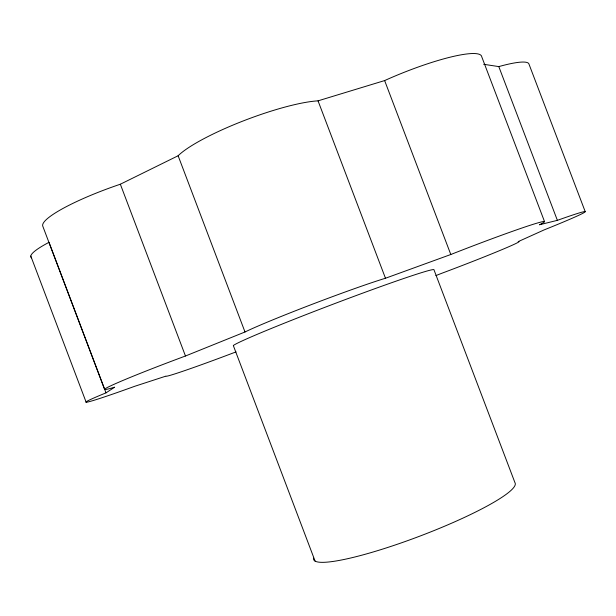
<?xml version="1.0" encoding="UTF-8"?>
<svg xmlns="http://www.w3.org/2000/svg" width="616" height="616" viewBox="0 0 616 616"><rect width="100%" height="100%" fill="white"/><g stroke="black" fill="none" stroke-linecap="round" stroke-linejoin="round"><path stroke-width="0.92" d="M31.485 257.842A71.379 10.788 -19.4 0 1 49.011 242.334L106.021 392.854L114.614 387.195A80.026 2.941 -20.5 0 1 116.178 383.368A80.026 2.941 -20.5 0 1 185.47 356.002L244.999 331.986A84.207 3.342 -20.8 0 1 311.527 304.543A84.207 3.342 -20.8 0 1 385.477 278.247L450.804 254.508A81.043 3.034 -21 0 1 525.756 226.719A81.043 3.034 -21 0 1 539.454 224.778L557.38 220.343A72.711 2.402 -21.1 0 1 584.815 212.143A72.711 2.402 -21.1 0 1 544.197 229.876L518.179 241.626A64.926 1.956 -21 0 1 441.218 273.489L435.897 275.591M104.589 389.374L42.727 226.034A79.988 13.683 -19.5 0 1 120.343 184.222L178.124 155.756A84.146 15.523 -20.7 0 1 241.988 121.421A84.146 15.523 -20.7 0 1 318.041 100.847L384.63 80.573A80.996 14.091 -22 0 1 481.743 56.772L544.575 221.706M483.675 64.295L498.798 66.597A72.688 11.173 -22.2 0 1 528.836 63.733L585.2 211.619M498.798 66.597L557.38 220.343M384.63 80.573L450.804 254.508M318.041 100.847L385.477 278.247M178.124 155.756L244.999 331.986M315.092 561.099L233.31 345.507A107.646 3.619 -20.8 0 1 339.508 301.771A107.646 3.619 -20.8 0 1 433.995 269.846L514.961 482.69A107.754 15.746 -20.8 0 1 416.84 537.26A107.754 15.746 -20.8 0 1 313.598 558.119M120.343 184.222L185.47 356.002M30.8 256.064L86.178 402.294M106.021 392.854A71.402 2.318 -20.5 0 0 134.573 386.34L166.104 376.076A64.118 1.91 -20.6 0 0 236.036 351.882"/></g></svg>
